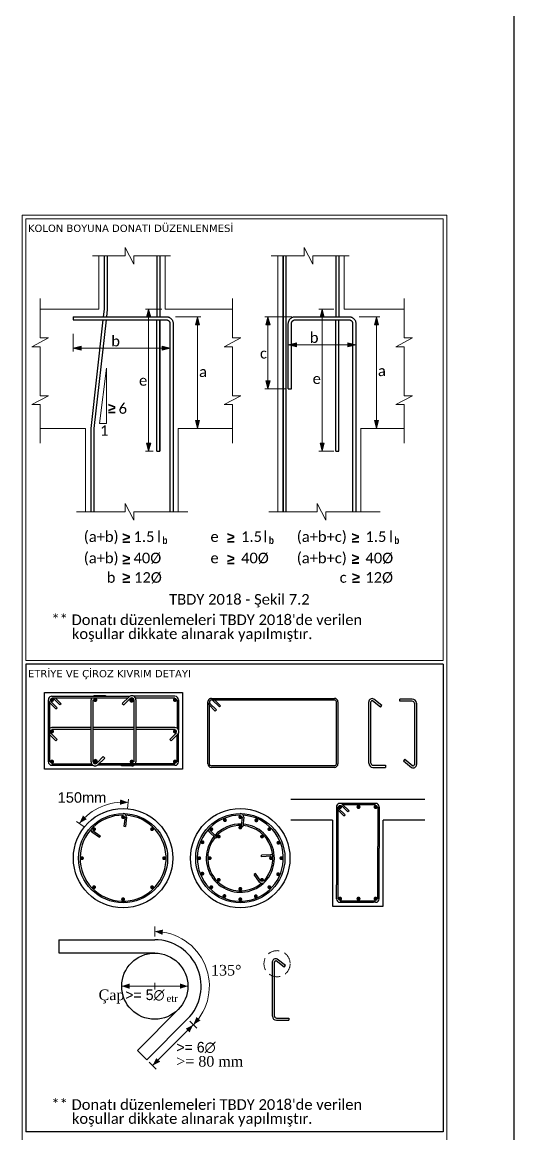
# Model space of a CAD drawing. Header units: millimetres. Extents: x 2232 to 85269, y -3593 to 5869.
# Drawn here: x 39035 to 39566, y 3471 to 4669 of the extents above; entities that cross this region are included whole.
import ezdxf

# ---------------------------------------------------------------- set-up
doc = ezdxf.new("R2010")
doc.units = ezdxf.units.MM
doc.linetypes.add('HIDDEN2', pattern=[18.75, 12.5, -6.25])
doc.layers.add('Kolon', color=7, linetype='Continuous')
doc.layers.add('Standart', color=7, linetype='Continuous')
doc.styles.add('abadi mt condensed lightbold_1_18', font='', dxfattribs={"height": 0.2})
doc.styles.add('arial_1_18', font='arial.ttf', dxfattribs={"height": 0.2})
doc.styles.add('calibri_1_18', font='calibri.ttf', dxfattribs={"height": 0.2})
doc.styles.add('mistral_1_18', font='MISTRAL.TTF', dxfattribs={"height": 0.2})
doc.styles.add('symbol_1_18', font='symbol.ttf', dxfattribs={"height": 0.2})
doc.styles.add('symbolbold_1_18', font='', dxfattribs={"height": 0.2})
doc.styles.add('times new roman_1_18', font='times.ttf', dxfattribs={"height": 0.2})
doc.styles.add('verdana_1_18', font='verdana.ttf', dxfattribs={"height": 0.2})
doc.styles.get('abadi mt condensed lightbold_1_18').set_extended_font_data('Abadi MT Condensed Light', bold=True)
doc.styles.get('symbolbold_1_18').set_extended_font_data('Symbol', bold=True)

# ---------------------------------------------------------------- blocks, each defined once
blk = doc.blocks.new('IDE999Entity7103')
at = {"layer": 'Standart', "linetype": 'Continuous', "lineweight": 5}
for points in [[(32213.9, 2931.7), (32211.7, 2923.1), (32216.2, 2923.1)], [(32401.2, 2931.7), (32398.9, 2923.1), (32403.4, 2923.1)], [(32266.6, 2923.5), (32264.4, 2914.9), (32268.9, 2914.9)], [(32342.6, 2923.5), (32340.4, 2914.9), (32344.9, 2914.9)], [(32459.7, 2923.5), (32457.4, 2914.9), (32461.9, 2914.9)], [(32132.4, 2889.6), (32141, 2891.8), (32141, 2887.4)], [(32237.2, 2889.6), (32228.6, 2891.8), (32228.6, 2887.4)], [(32364.6, 2893.4), (32373.3, 2895.6), (32373.3, 2891.2)], [(32437.4, 2893.4), (32428.8, 2895.6), (32428.8, 2891.2)], [(32342.6, 2845.9), (32340.4, 2854.5), (32344.9, 2854.5)], [(32266.6, 2803.2), (32264.4, 2811.8), (32268.9, 2811.8)], [(32459.7, 2803.2), (32457.4, 2811.8), (32461.9, 2811.8)], [(32213.9, 2778.6), (32211.7, 2787.2), (32216.2, 2787.2)], [(32401.2, 2778.6), (32398.9, 2787.2), (32403.4, 2787.2)], [(32183.2, 2403.2), (32183.5, 2397.6), (32183, 2397.5)], [(32183.2, 2403.2), (32191.7, 2400), (32183.5, 2397.6)], [(32147.2, 2381.9), (32139.2, 2377.6), (32142.8, 2385.4)], [(32147.2, 2381.9), (32142.8, 2385.4), (32143, 2385.8)], [(32228.8, 2257.3), (32220.5, 2260.9), (32228.8, 2262.8)], [(32228.8, 2257.3), (32228.8, 2262.8), (32229.3, 2263)], [(32193.3, 2199.1), (32184.8, 2201.9), (32193.3, 2204.8)], [(32247.6, 2199.1), (32247.6, 2204.8), (32256.2, 2201.9)], [(32258.1, 2152.2), (32254.1, 2156.2), (32258.1, 2158.3)], [(32258.1, 2152.2), (32258.1, 2158.3), (32262.1, 2160.3)], [(32265.5, 2162.3), (32262.1, 2160.3), (32265.5, 2168.7)], [(32265.5, 2162.3), (32265.5, 2168.7), (32269.8, 2165)], [(32222.2, 2118.3), (32218.2, 2116.3), (32222.2, 2124.4)], [(32222.2, 2118.3), (32222.2, 2124.4), (32226.3, 2120.4)]]:
    blk.add_hatch(color=1, dxfattribs=at).paths.add_polyline_path(points)
at = {"layer": 'Standart', "linetype": 'Continuous', "lineweight": -3}
h = blk.add_hatch(color=159, dxfattribs=at)
edge = h.paths.add_edge_path(flags=0)
edge.add_arc((32109.6, 2510.5), 2.23, 0, 360)
h = blk.add_hatch(color=159, dxfattribs=at)
edge = h.paths.add_edge_path(flags=0)
edge.add_arc((32156.3, 2510.5), 2.23, 0, 360)
h = blk.add_hatch(color=159, dxfattribs=at)
edge = h.paths.add_edge_path(flags=0)
edge.add_arc((32195.7, 2510.5), 2.23, 0, 360)
h = blk.add_hatch(color=159, dxfattribs=at)
edge = h.paths.add_edge_path(flags=0)
edge.add_arc((32242.3, 2510.5), 2.23, 0, 360)
h = blk.add_hatch(color=159, dxfattribs=at)
edge = h.paths.add_edge_path(flags=0)
edge.add_arc((32109.6, 2476.5), 2.23, 0, 360)
h = blk.add_hatch(color=159, dxfattribs=at)
edge = h.paths.add_edge_path(flags=0)
edge.add_arc((32242.3, 2476.5), 2.23, 0, 360)
h = blk.add_hatch(color=159, dxfattribs=at)
edge = h.paths.add_edge_path(flags=0)
edge.add_arc((32109.6, 2443.9), 2.23, 0, 360)
h = blk.add_hatch(color=159, dxfattribs=at)
edge = h.paths.add_edge_path(flags=0)
edge.add_arc((32156.3, 2443.9), 2.23, 0, 360)
h = blk.add_hatch(color=159, dxfattribs=at)
edge = h.paths.add_edge_path(flags=0)
edge.add_arc((32195.7, 2443.9), 2.23, 0, 360)
h = blk.add_hatch(color=159, dxfattribs=at)
edge = h.paths.add_edge_path(flags=0)
edge.add_arc((32242.3, 2443.9), 2.23, 0, 360)
h = blk.add_hatch(color=159, dxfattribs=at)
edge = h.paths.add_edge_path(flags=0)
edge.add_arc((32420.4, 2395.1), 2.23, 0, 360)
h = blk.add_hatch(color=159, dxfattribs=at)
edge = h.paths.add_edge_path(flags=0)
edge.add_arc((32440.3, 2395.1), 2.23, 0, 360)
h = blk.add_hatch(color=159, dxfattribs=at)
edge = h.paths.add_edge_path(flags=0)
edge.add_arc((32458.8, 2395.1), 2.23, 0, 360)
h = blk.add_hatch(color=159, dxfattribs=at)
edge = h.paths.add_edge_path(flags=0)
edge.add_arc((32186.3, 2384.2), 2.11, 0, 360)
h = blk.add_hatch(color=159, dxfattribs=at)
edge = h.paths.add_edge_path(flags=0)
edge.add_arc((32312.8, 2384.2), 2.11, 0, 360)
h = blk.add_hatch(color=159, dxfattribs=at)
edge = h.paths.add_edge_path(flags=0)
edge.add_arc((32155, 2371.2), 2.11, 0, 360)
h = blk.add_hatch(color=159, dxfattribs=at)
edge = h.paths.add_edge_path(flags=0)
edge.add_arc((32217.6, 2371.2), 2.11, 0, 360)
h = blk.add_hatch(color=159, dxfattribs=at)
edge = h.paths.add_edge_path(flags=0)
edge.add_arc((32281.5, 2371.2), 2.11, 0, 360)
h = blk.add_hatch(color=159, dxfattribs=at)
edge = h.paths.add_edge_path(flags=0)
edge.add_arc((32296.2, 2380.9), 2.11, 0, 360)
h = blk.add_hatch(color=159, dxfattribs=at)
edge = h.paths.add_edge_path(flags=0)
edge.add_arc((32312.8, 2372.9), 2.11, 0, 360)
h = blk.add_hatch(color=159, dxfattribs=at)
edge = h.paths.add_edge_path(flags=0)
edge.add_arc((32330.1, 2380.7), 2.11, 0, 360)
h = blk.add_hatch(color=159, dxfattribs=at)
edge = h.paths.add_edge_path(flags=0)
edge.add_arc((32344.1, 2371.2), 2.11, 0, 360)
h = blk.add_hatch(color=159, dxfattribs=at)
edge = h.paths.add_edge_path(flags=0)
edge.add_arc((32289.5, 2363.2), 2.11, 0, 360)
h = blk.add_hatch(color=159, dxfattribs=at)
edge = h.paths.add_edge_path(flags=0)
edge.add_arc((32336.2, 2363.2), 2.11, 0, 360)
h = blk.add_hatch(color=159, dxfattribs=at)
edge = h.paths.add_edge_path(flags=0)
edge.add_arc((32272, 2357.1), 2.11, 0, 360)
h = blk.add_hatch(color=159, dxfattribs=at)
edge = h.paths.add_edge_path(flags=0)
edge.add_arc((32353.9, 2356.5), 2.11, 0, 360)
h = blk.add_hatch(color=159, dxfattribs=at)
edge = h.paths.add_edge_path(flags=0)
edge.add_arc((32142, 2339.9), 2.11, 0, 360)
h = blk.add_hatch(color=159, dxfattribs=at)
edge = h.paths.add_edge_path(flags=0)
edge.add_arc((32230.6, 2339.9), 2.11, 0, 360)
h = blk.add_hatch(color=159, dxfattribs=at)
edge = h.paths.add_edge_path(flags=0)
edge.add_arc((32268.5, 2339.9), 2.11, 0, 360)
h = blk.add_hatch(color=159, dxfattribs=at)
edge = h.paths.add_edge_path(flags=0)
edge.add_arc((32279.8, 2339.9), 2.11, 0, 360)
h = blk.add_hatch(color=159, dxfattribs=at)
edge = h.paths.add_edge_path(flags=0)
edge.add_arc((32345.9, 2339.9), 2.11, 0, 360)
h = blk.add_hatch(color=159, dxfattribs=at)
edge = h.paths.add_edge_path(flags=0)
edge.add_arc((32357.1, 2339.9), 2.11, 0, 360)
h = blk.add_hatch(color=159, dxfattribs=at)
edge = h.paths.add_edge_path(flags=0)
edge.add_arc((32271.8, 2323.2), 2.11, 0, 360)
h = blk.add_hatch(color=159, dxfattribs=at)
edge = h.paths.add_edge_path(flags=0)
edge.add_arc((32353.6, 2322.6), 2.11, 0, 360)
h = blk.add_hatch(color=159, dxfattribs=at)
edge = h.paths.add_edge_path(flags=0)
edge.add_arc((32289.5, 2316.5), 2.11, 0, 360)
h = blk.add_hatch(color=159, dxfattribs=at)
edge = h.paths.add_edge_path(flags=0)
edge.add_arc((32336.2, 2316.5), 2.11, 0, 360)
h = blk.add_hatch(color=159, dxfattribs=at)
edge = h.paths.add_edge_path(flags=0)
edge.add_arc((32155, 2308.6), 2.11, 0, 360)
h = blk.add_hatch(color=159, dxfattribs=at)
edge = h.paths.add_edge_path(flags=0)
edge.add_arc((32217.6, 2308.6), 2.11, 0, 360)
h = blk.add_hatch(color=159, dxfattribs=at)
edge = h.paths.add_edge_path(flags=0)
edge.add_arc((32281.5, 2308.6), 2.11, 0, 360)
h = blk.add_hatch(color=159, dxfattribs=at)
edge = h.paths.add_edge_path(flags=0)
edge.add_arc((32295.6, 2299.1), 2.11, 0, 360)
h = blk.add_hatch(color=159, dxfattribs=at)
edge = h.paths.add_edge_path(flags=0)
edge.add_arc((32312.8, 2306.8), 2.11, 0, 360)
h = blk.add_hatch(color=159, dxfattribs=at)
edge = h.paths.add_edge_path(flags=0)
edge.add_arc((32329.5, 2298.8), 2.11, 0, 360)
h = blk.add_hatch(color=159, dxfattribs=at)
edge = h.paths.add_edge_path(flags=0)
edge.add_arc((32344.1, 2308.6), 2.11, 0, 360)
h = blk.add_hatch(color=159, dxfattribs=at)
edge = h.paths.add_edge_path(flags=0)
edge.add_arc((32186.3, 2295.6), 2.11, 0, 360)
h = blk.add_hatch(color=159, dxfattribs=at)
edge = h.paths.add_edge_path(flags=0)
edge.add_arc((32312.8, 2295.6), 2.11, 0, 360)
h = blk.add_hatch(color=159, dxfattribs=at)
edge = h.paths.add_edge_path(flags=0)
edge.add_arc((32420.4, 2296.2), 2.23, 0, 360)
h = blk.add_hatch(color=159, dxfattribs=at)
edge = h.paths.add_edge_path(flags=0)
edge.add_arc((32440.3, 2296.2), 2.23, 0, 360)
h = blk.add_hatch(color=159, dxfattribs=at)
edge = h.paths.add_edge_path(flags=0)
edge.add_arc((32458.8, 2296.2), 2.23, 0, 360)
at = {"layer": 'Kolon', "color": 33, "linetype": 'Continuous', "lineweight": -3}
for centre in [(32186.3, 2339.9), (32312.8, 2339.9)]:
    blk.add_circle(centre, 53.6, dxfattribs=at)
at = {"layer": 'Kolon', "color": 1, "linetype": 'Continuous', "lineweight": 5}
blk.add_arc((32186.3, 2339.9), 60.3, 84.8949, 141.2471, dxfattribs=at)
at = {"layer": 'Standart', "color": 250, "linetype": 'Continuous', "lineweight": 5}
for points in [[(32535.5, 3033), (32077.5, 3033)], [(32077.5, 3033), (32077.5, 25)], [(32535.5, 25), (32535.5, 3033)], [(32081.5, 3029), (32081.5, 2552.9)], [(32531.5, 3029), (32081.5, 3029)], [(32531.5, 3029), (32531.5, 2552.9)], [(32531.5, 2552.9), (32081.5, 2552.9)]]:
    blk.add_lwpolyline(points, dxfattribs=at)
at = {"layer": 'Standart', "color": 1, "linetype": 'Continuous', "lineweight": 5}
for points in [[(32188.5, 2989.3), (32188.5, 2998.3)], [(32188.5, 2998.3), (32197.9, 2980.3)], [(32381.6, 2989.3), (32381.6, 2998.3)], [(32381.6, 2998.3), (32390.9, 2980.3)], [(32153.2, 2989.3), (32188.5, 2989.3)], [(32197.9, 2980.3), (32197.9, 2989.3)], [(32197.9, 2989.3), (32237.3, 2989.3)], [(32346.2, 2989.3), (32381.6, 2989.3)], [(32390.9, 2980.3), (32390.9, 2989.3)], [(32390.9, 2989.3), (32430.3, 2989.3)], [(32097, 2900.7), (32097, 2943.1)], [(32304.2, 2900.7), (32304.2, 2943.1)], [(32489.7, 2900.7), (32489.7, 2943.1)], [(32228.1, 2931.7), (32210.4, 2931.7)], [(32213.9, 2931.7), (32211.7, 2923.1)], [(32213.9, 2778.6), (32213.9, 2931.7)], [(32213.9, 2931.7), (32216.2, 2923.1)], [(32413.8, 2931.7), (32397.6, 2931.7)], [(32401.2, 2931.7), (32398.9, 2923.1)], [(32401.2, 2778.6), (32401.2, 2931.7)], [(32401.2, 2931.7), (32403.4, 2923.1)], [(32211.7, 2923.1), (32216.2, 2923.1)], [(32240.3, 2912.8), (32240.3, 2886)], [(32242.7, 2923.5), (32270.2, 2923.5)], [(32266.6, 2923.5), (32264.4, 2914.9)], [(32264.4, 2914.9), (32268.9, 2914.9)], [(32266.6, 2923.5), (32266.6, 2803.2)], [(32266.6, 2923.5), (32268.9, 2914.9)], [(32368.2, 2923.5), (32339.1, 2923.5)], [(32342.6, 2923.5), (32340.4, 2914.9)], [(32340.4, 2914.9), (32344.9, 2914.9)], [(32342.6, 2845.9), (32342.6, 2923.5)], [(32342.6, 2923.5), (32344.9, 2914.9)], [(32364.6, 2912.8), (32364.6, 2889.8)], [(32398.9, 2923.1), (32403.4, 2923.1)], [(32437.4, 2912.8), (32437.4, 2889.8)], [(32441, 2923.5), (32463.2, 2923.5)], [(32459.7, 2923.5), (32457.4, 2914.9)], [(32457.4, 2914.9), (32461.9, 2914.9)], [(32459.7, 2923.5), (32459.7, 2803.2)], [(32459.7, 2923.5), (32461.9, 2914.9)], [(32088, 2891.3), (32106, 2900.7)], [(32106, 2900.7), (32097, 2900.7)], [(32132.4, 2905.2), (32132.4, 2886)], [(32295.2, 2891.3), (32313.2, 2900.7)], [(32313.2, 2900.7), (32304.2, 2900.7)], [(32480.7, 2891.3), (32498.7, 2900.7)], [(32498.7, 2900.7), (32489.7, 2900.7)], [(32097, 2891.3), (32088, 2891.3)], [(32097, 2838.2), (32097, 2891.3)], [(32132.4, 2889.6), (32141, 2891.8)], [(32132.4, 2889.6), (32237.2, 2889.6)], [(32132.4, 2889.6), (32141, 2887.4)], [(32141, 2891.8), (32141, 2887.4)], [(32237.2, 2889.6), (32228.6, 2891.8)], [(32228.6, 2891.8), (32228.6, 2887.4)], [(32237.2, 2889.6), (32228.6, 2887.4)], [(32304.2, 2891.3), (32295.2, 2891.3)], [(32304.2, 2838.2), (32304.2, 2891.3)], [(32364.6, 2893.4), (32373.3, 2895.6)], [(32364.6, 2893.4), (32437.4, 2893.4)], [(32364.6, 2893.4), (32373.3, 2891.2)], [(32373.3, 2895.6), (32373.3, 2891.2)], [(32437.4, 2893.4), (32428.8, 2895.6)], [(32428.8, 2895.6), (32428.8, 2891.2)], [(32437.4, 2893.4), (32428.8, 2891.2)], [(32489.7, 2891.3), (32480.7, 2891.3)], [(32489.7, 2838.2), (32489.7, 2891.3)], [(32342.6, 2845.9), (32340.4, 2854.5)], [(32340.4, 2854.5), (32344.9, 2854.5)], [(32342.6, 2845.9), (32344.9, 2854.5)], [(32361.1, 2845.9), (32339.1, 2845.9)], [(32088, 2828.8), (32106, 2838.2)], [(32097, 2828.8), (32088, 2828.8)], [(32106, 2838.2), (32097, 2838.2)], [(32097, 2787.2), (32097, 2828.8)], [(32295.2, 2828.8), (32313.2, 2838.2)], [(32304.2, 2828.8), (32295.2, 2828.8)], [(32313.2, 2838.2), (32304.2, 2838.2)], [(32304.2, 2787.2), (32304.2, 2828.8)], [(32480.7, 2828.8), (32498.7, 2838.2)], [(32489.7, 2828.8), (32480.7, 2828.8)], [(32498.7, 2838.2), (32489.7, 2838.2)], [(32489.7, 2787.2), (32489.7, 2828.8)], [(32266.6, 2803.2), (32264.4, 2811.8)], [(32264.4, 2811.8), (32268.9, 2811.8)], [(32266.6, 2803.2), (32268.9, 2811.8)], [(32459.7, 2803.2), (32457.4, 2811.8)], [(32457.4, 2811.8), (32461.9, 2811.8)], [(32459.7, 2803.2), (32461.9, 2811.8)], [(32249.5, 2803.2), (32270.2, 2803.2)], [(32442.5, 2803.2), (32463.2, 2803.2)], [(32213.9, 2778.6), (32211.7, 2787.2)], [(32211.7, 2787.2), (32216.2, 2787.2)], [(32213.9, 2778.6), (32216.2, 2787.2)], [(32401.2, 2778.6), (32398.9, 2787.2)], [(32398.9, 2787.2), (32403.4, 2787.2)], [(32401.2, 2778.6), (32403.4, 2787.2)], [(32218.9, 2778.6), (32210.4, 2778.6)], [(32413.8, 2778.6), (32397.6, 2778.6)], [(32188.5, 2713.4), (32188.5, 2722.4)], [(32188.5, 2722.4), (32197.9, 2704.4)], [(32395.8, 2713.4), (32395.8, 2722.4)], [(32395.8, 2722.4), (32405.2, 2704.4)], [(32136, 2713.4), (32188.5, 2713.4)], [(32197.9, 2704.4), (32197.9, 2713.4)], [(32197.9, 2713.4), (32256.2, 2713.4)], [(32245.9, 2713.4), (32240.3, 2713.4)], [(32343.4, 2713.4), (32395.8, 2713.4)], [(32405.2, 2704.4), (32405.2, 2713.4)], [(32405.2, 2713.4), (32463.6, 2713.4)], [(32443, 2713.4), (32437.4, 2713.4)], [(32192, 2403.4), (32191, 2393.4)], [(32136.2, 2379.6), (32144.4, 2373.7)], [(32220.5, 2255.5), (32220.5, 2266.2)], [(32220.5, 2205.5), (32220.5, 2198.4)], [(32184.8, 2201.9), (32256.2, 2201.9)], [(32262.1, 2160.3), (32218.2, 2116.3)], [(32258.4, 2164.1), (32265.9, 2156.5)], [(32214.4, 2120.1), (32222, 2112.5)]]:
    blk.add_lwpolyline(points, dxfattribs=at)
at = {"layer": 'Standart', "color": 5, "linetype": 'Continuous', "lineweight": 5}
for points in [[(32160.2, 2989.3), (32160.2, 2931.7)], [(32231.6, 2989.3), (32231.6, 2931.7)], [(32353.3, 2989.3), (32353.3, 2713.4)], [(32424.7, 2989.3), (32424.7, 2931.7)], [(32160.2, 2931.7), (32097, 2931.7)], [(32231.6, 2931.7), (32304.2, 2931.7)], [(32424.7, 2931.7), (32489.7, 2931.7)], [(32161, 2808.5), (32168.5, 2868)], [(32168.5, 2868), (32168.5, 2808.5)], [(32168.5, 2808.5), (32161, 2808.5)], [(32145.9, 2803.2), (32097, 2803.2)], [(32145.9, 2803.2), (32145.9, 2713.4)], [(32245.9, 2803.2), (32245.9, 2713.4)], [(32245.9, 2803.2), (32304.2, 2803.2)], [(32443, 2803.2), (32443, 2713.4)], [(32443, 2803.2), (32489.7, 2803.2)]]:
    blk.add_lwpolyline(points, dxfattribs=at)
at = {"layer": 'Standart', "color": 159, "linetype": 'Continuous', "lineweight": -3}
for points in [[(32165.8, 2989.3), (32165.8, 2931.7)], [(32169.2, 2989.3), (32169.2, 2931.5)], [(32222.7, 2989.3), (32222.7, 2923.5)], [(32226, 2989.3), (32226, 2923.5)], [(32226, 2989.3), (32226, 2923.5)], [(32358.9, 2713.4), (32358.9, 2989.3)], [(32358.9, 2989.3), (32358.9, 2713.4)], [(32362.3, 2713.4), (32362.3, 2989.3)], [(32415.7, 2989.3), (32415.7, 2923.5)], [(32419.1, 2989.3), (32419.1, 2923.5)], [(32165.8, 2931.7), (32164.9, 2923.5)], [(32169.2, 2931.5), (32168.3, 2923.5)], [(32132.4, 2923.5), (32233.2, 2923.5)], [(32132.4, 2920.2), (32233.2, 2920.2)], [(32164.6, 2920.2), (32151.6, 2803.2)], [(32167.9, 2920.2), (32154.9, 2803)], [(32222.7, 2778.6), (32222.7, 2920.2)], [(32226, 2778.6), (32226, 2920.2)], [(32226, 2920.2), (32226, 2778.6)], [(32233.2, 2923.5), (32233.7, 2923.5)], [(32233.2, 2920.2), (32233.5, 2920.1)], [(32233.5, 2920.1), (32233.8, 2920.1)], [(32233.7, 2923.5), (32234.3, 2923.4)], [(32233.8, 2920.1), (32234, 2920.1)], [(32234, 2920.1), (32234.3, 2920)], [(32234.3, 2923.4), (32234.8, 2923.3)], [(32234.3, 2920), (32234.6, 2919.9)], [(32234.6, 2919.9), (32234.9, 2919.7)], [(32234.8, 2923.3), (32235.4, 2923.2)], [(32234.9, 2919.7), (32235.1, 2919.6)], [(32235.1, 2919.6), (32235.4, 2919.4)], [(32235.4, 2923.2), (32235.9, 2923)], [(32235.4, 2919.4), (32235.6, 2919.3)], [(32235.6, 2919.3), (32235.8, 2919.1)], [(32235.8, 2919.1), (32236, 2918.8)], [(32235.9, 2923), (32236.4, 2922.8)], [(32236, 2918.8), (32236.2, 2918.6)], [(32236.2, 2918.6), (32236.4, 2918.4)], [(32236.4, 2922.8), (32236.9, 2922.5)], [(32236.4, 2918.4), (32236.5, 2918.1)], [(32236.5, 2918.1), (32236.6, 2917.8)], [(32236.6, 2917.8), (32236.7, 2917.6)], [(32236.7, 2917.6), (32236.8, 2917.3)], [(32236.8, 2917.3), (32236.9, 2917)], [(32236.9, 2922.5), (32237.4, 2922.2)], [(32236.9, 2917), (32236.9, 2916.7)], [(32236.9, 2916.7), (32236.9, 2916.4)], [(32236.9, 2916.4), (32236.9, 2713.4)], [(32237.4, 2922.2), (32237.8, 2921.8)], [(32237.8, 2921.8), (32238.2, 2921.4)], [(32238.2, 2921.4), (32238.6, 2921)], [(32238.6, 2921), (32238.9, 2920.6)], [(32238.9, 2920.6), (32239.3, 2920.1)], [(32239.3, 2920.1), (32239.5, 2919.6)], [(32239.5, 2919.6), (32239.8, 2919.1)], [(32239.8, 2919.1), (32240, 2918.6)], [(32240, 2918.6), (32240.1, 2918.1)], [(32240.1, 2918.1), (32240.2, 2917.5)], [(32240.2, 2917.5), (32240.3, 2916.9)], [(32240.3, 2916.9), (32240.3, 2916.4)], [(32240.3, 2916.4), (32240.3, 2713.4)], [(32364.6, 2916.4), (32364.7, 2916.9)], [(32364.6, 2845.9), (32364.6, 2916.4)], [(32364.7, 2917.5), (32364.8, 2918.1)], [(32364.7, 2916.9), (32364.7, 2917.5)], [(32364.8, 2918.1), (32365, 2918.6)], [(32365, 2918.6), (32365.2, 2919.1)], [(32365.2, 2919.1), (32365.4, 2919.6)], [(32365.4, 2919.6), (32365.7, 2920.1)], [(32365.7, 2920.1), (32366, 2920.6)], [(32366, 2920.6), (32366.4, 2921)], [(32366.4, 2921), (32366.7, 2921.4)], [(32366.7, 2921.4), (32367.1, 2921.8)], [(32367.1, 2921.8), (32367.6, 2922.2)], [(32367.6, 2922.2), (32368.1, 2922.5)], [(32368, 2916.7), (32368.1, 2917)], [(32368, 2916.4), (32368, 2916.7)], [(32368, 2845.9), (32368, 2916.4)], [(32368.1, 2922.5), (32368.5, 2922.8)], [(32368.1, 2917.3), (32368.2, 2917.6)], [(32368.1, 2917), (32368.1, 2917.3)], [(32368.2, 2917.6), (32368.3, 2917.8)], [(32368.3, 2917.8), (32368.4, 2918.1)], [(32368.4, 2918.1), (32368.6, 2918.4)], [(32368.5, 2922.8), (32369.1, 2923)], [(32368.6, 2918.4), (32368.7, 2918.6)], [(32368.7, 2918.6), (32368.9, 2918.8)], [(32368.9, 2918.8), (32369.1, 2919.1)], [(32369.1, 2923), (32369.6, 2923.2)], [(32369.1, 2919.1), (32369.3, 2919.3)], [(32369.3, 2919.3), (32369.6, 2919.4)], [(32369.6, 2923.2), (32370.1, 2923.3)], [(32369.6, 2919.4), (32369.8, 2919.6)], [(32369.8, 2919.6), (32370.1, 2919.7)], [(32370.1, 2923.3), (32370.7, 2923.4)], [(32370.1, 2919.7), (32370.3, 2919.9)], [(32370.3, 2919.9), (32370.6, 2920)], [(32370.6, 2920), (32370.9, 2920.1)], [(32370.7, 2923.4), (32371.2, 2923.5)], [(32370.9, 2920.1), (32371.2, 2920.1)], [(32371.2, 2923.5), (32371.8, 2923.5)], [(32371.2, 2920.1), (32371.5, 2920.1)], [(32371.5, 2920.1), (32371.8, 2920.2)], [(32371.8, 2923.5), (32430.3, 2923.5)], [(32371.8, 2920.2), (32430.3, 2920.2)], [(32415.7, 2778.6), (32415.7, 2920.2)], [(32419.1, 2778.6), (32419.1, 2920.2)], [(32430.3, 2923.5), (32430.8, 2923.5)], [(32430.3, 2920.2), (32430.6, 2920.1)], [(32430.6, 2920.1), (32430.9, 2920.1)], [(32430.8, 2923.5), (32431.4, 2923.4)], [(32430.9, 2920.1), (32431.1, 2920.1)], [(32431.1, 2920.1), (32431.4, 2920)], [(32431.4, 2923.4), (32431.9, 2923.3)], [(32431.4, 2920), (32431.7, 2919.9)], [(32431.7, 2919.9), (32432, 2919.7)], [(32431.9, 2923.3), (32432.5, 2923.2)], [(32432, 2919.7), (32432.2, 2919.6)], [(32432.2, 2919.6), (32432.5, 2919.4)], [(32432.5, 2923.2), (32433, 2923)], [(32432.5, 2919.4), (32432.7, 2919.3)], [(32432.7, 2919.3), (32432.9, 2919.1)], [(32432.9, 2919.1), (32433.1, 2918.8)], [(32433, 2923), (32433.5, 2922.8)], [(32433.1, 2918.8), (32433.3, 2918.6)], [(32433.3, 2918.6), (32433.5, 2918.4)], [(32433.5, 2922.8), (32434, 2922.5)], [(32433.5, 2918.4), (32433.6, 2918.1)], [(32433.6, 2918.1), (32433.7, 2917.8)], [(32433.7, 2917.8), (32433.8, 2917.6)], [(32433.8, 2917.6), (32433.9, 2917.3)], [(32433.9, 2917.3), (32434, 2917)], [(32434, 2922.5), (32434.5, 2922.2)], [(32434, 2917), (32434, 2916.7)], [(32434, 2916.7), (32434, 2916.4)], [(32434, 2916.4), (32434, 2713.4)], [(32434.5, 2922.2), (32434.9, 2921.8)], [(32434.9, 2921.8), (32435.3, 2921.4)], [(32435.3, 2921.4), (32435.7, 2921)], [(32435.7, 2921), (32436, 2920.6)], [(32436, 2920.6), (32436.4, 2920.1)], [(32436.4, 2920.1), (32436.6, 2919.6)], [(32436.6, 2919.6), (32436.9, 2919.1)], [(32436.9, 2919.1), (32437.1, 2918.6)], [(32437.1, 2918.6), (32437.2, 2918.1)], [(32437.2, 2918.1), (32437.3, 2917.5)], [(32437.3, 2917.5), (32437.4, 2916.9)], [(32437.4, 2916.9), (32437.4, 2916.4)], [(32437.4, 2916.4), (32437.4, 2713.4)], [(32151.6, 2803.2), (32151.6, 2713.4)], [(32154.9, 2803), (32154.9, 2713.4)], [(32105.8, 2443.9), (32105.8, 2510.5)], [(32113.9, 2500.8), (32106.9, 2507.8)], [(32107.4, 2443.9), (32107.4, 2507.3)], [(32115.1, 2501.9), (32108.1, 2509)], [(32109.6, 2514.4), (32193.4, 2514.4)], [(32109.6, 2512.8), (32191.6, 2512.8)], [(32118.2, 2505.1), (32111.2, 2512.1)], [(32119.4, 2506.3), (32112.9, 2512.8)], [(32119.4, 2506.3), (32118.2, 2505.1)], [(32151.8, 2443.9), (32151.8, 2510.5)], [(32154.1, 2443.9), (32154.1, 2510.5)], [(32156.3, 2515.1), (32167.5, 2515.1)], [(32167.5, 2515.1), (32167.5, 2514.4)], [(32185.5, 2506.7), (32192.4, 2513.5)], [(32185.5, 2506.7), (32187.1, 2505.1)], [(32187.1, 2505.1), (32194.1, 2512.1)], [(32197.9, 2510.5), (32197.9, 2443.9)], [(32242.3, 2514.4), (32198, 2514.4)], [(32199.6, 2512.8), (32242.3, 2512.8)], [(32200.2, 2510.5), (32200.2, 2443.9)], [(32244.6, 2510.5), (32244.6, 2480.1)], [(32246.2, 2510.5), (32246.2, 2478.1)], [(32277.7, 2441.7), (32277.7, 2508.3)], [(32285.8, 2498.5), (32278.8, 2505.6)], [(32279.4, 2441.7), (32279.4, 2505)], [(32287, 2499.7), (32280, 2506.7)], [(32281.6, 2512.2), (32414.3, 2512.2)], [(32281.6, 2510.5), (32414.3, 2510.5)], [(32282.5, 2510.5), (32290.2, 2502.9)], [(32291.3, 2504), (32284.8, 2510.5)], [(32416.5, 2441.7), (32416.5, 2508.3)], [(32418.2, 2441.7), (32418.2, 2508.3)], [(32113.9, 2500.8), (32115.1, 2501.9)], [(32285.8, 2498.5), (32287, 2499.7)], [(32291.3, 2504), (32290.2, 2502.9)], [(32151.8, 2480.7), (32109.6, 2480.7)], [(32198.1, 2480.7), (32154.1, 2480.7)], [(32242.3, 2480.7), (32200.4, 2480.7)], [(32113.7, 2466.5), (32107.4, 2472.8)], [(32115.1, 2467.9), (32108.1, 2474.9)], [(32151.8, 2478.7), (32109.6, 2478.7)], [(32198.1, 2478.7), (32154.1, 2478.7)], [(32242.4, 2478.7), (32200.4, 2478.7)], [(32236.9, 2467.9), (32243.9, 2474.9)], [(32238.3, 2466.5), (32245.4, 2473.6)], [(32244.6, 2443.9), (32244.6, 2472.8)], [(32246.2, 2443.9), (32246.2, 2474.9)], [(32113.7, 2466.5), (32115.1, 2467.9)], [(32238.3, 2466.5), (32236.9, 2467.9)], [(32164.9, 2449.4), (32157.9, 2442.4)], [(32166.5, 2447.7), (32158.7, 2440.1)], [(32166.5, 2447.7), (32164.9, 2449.4)], [(32109.6, 2441.7), (32152.4, 2441.7)], [(32109.6, 2440.1), (32153.9, 2440.1)], [(32242.3, 2440.1), (32158.7, 2440.1)], [(32242.3, 2441.7), (32160.4, 2441.7)], [(32184.5, 2439.4), (32184.5, 2440.1)], [(32195.7, 2439.4), (32184.5, 2439.4)], [(32414.3, 2439.5), (32281.6, 2439.5)], [(32414.3, 2437.8), (32281.6, 2437.8)], [(32458.8, 2399), (32420.4, 2399)], [(32428.9, 2389.7), (32421.9, 2396.7)], [(32430.1, 2390.9), (32423.1, 2397.9)], [(32458.8, 2397.4), (32423.6, 2397.4)], [(32416.5, 2395.1), (32416.5, 2311.3)], [(32418.1, 2395.1), (32418.1, 2313.2)], [(32424.6, 2385.4), (32418.1, 2391.9)], [(32425.8, 2386.6), (32418.8, 2393.6)], [(32424.6, 2385.4), (32425.8, 2386.6)], [(32430.1, 2390.9), (32428.9, 2389.7)], [(32461.1, 2395.1), (32461.1, 2352.4)], [(32462.7, 2395.1), (32462.7, 2350.8)], [(32188.4, 2384.4), (32187.3, 2374.3)], [(32187.3, 2374.3), (32189, 2374.1)], [(32190, 2384.2), (32189, 2374.1)], [(32314.9, 2384.4), (32313.8, 2374.3)], [(32313.8, 2374.3), (32315.5, 2374.1)], [(32316.6, 2384.2), (32315.5, 2374.1)], [(32152.6, 2368.3), (32160.9, 2362.4)], [(32153.6, 2369.6), (32161.8, 2363.8)], [(32161.8, 2363.8), (32160.9, 2362.4)], [(32279.1, 2368.3), (32286.3, 2361.5)], [(32280.1, 2369.6), (32287.4, 2362.7)], [(32287.4, 2362.7), (32286.3, 2361.5)], [(32461.1, 2296.2), (32461.1, 2352.4)], [(32462.7, 2296.2), (32462.7, 2350.8)], [(32345.4, 2343.6), (32335.5, 2343.1)], [(32335.6, 2341.4), (32335.5, 2343.1)], [(32345.7, 2342), (32335.6, 2341.4)], [(32329.1, 2323.4), (32327.7, 2322.4)], [(32333.4, 2314.1), (32327.7, 2322.4)], [(32334.8, 2315), (32329.1, 2323.4)], [(32418.1, 2313.2), (32418.1, 2296.2)], [(32416.5, 2296.2), (32416.5, 2311.3)], [(32420.4, 2294), (32458.4, 2294)], [(32420.4, 2292.3), (32456.4, 2292.3)], [(32458.8, 2292.3), (32456, 2292.3)], [(32458.8, 2294), (32458.1, 2294)], [(32116.9, 2251.9), (32220.5, 2251.9)], [(32116.9, 2237.7), (32220.5, 2237.7)], [(32360, 2222.4), (32351.3, 2229.3)], [(32361.4, 2224.1), (32352.7, 2231)], [(32347.4, 2169.7), (32347.4, 2227.9)], [(32349.6, 2169.7), (32349.6, 2227.9)], [(32360, 2222.4), (32361.4, 2224.1)], [(32201.8, 2132.7), (32245.7, 2176.7)], [(32211.9, 2122.6), (32255.8, 2166.6)], [(32351.9, 2167.5), (32365.2, 2167.5)], [(32351.9, 2165.2), (32365.2, 2165.2)], [(32365.2, 2167.5), (32365.2, 2165.2)], [(32201.8, 2132.7), (32211.9, 2122.6)]]:
    blk.add_lwpolyline(points, dxfattribs=at)
at = {"layer": 'Standart', "color": 8, "linetype": 'Continuous', "lineweight": -3}
for points in [[(32132.4, 2923.5), (32132.4, 2920.2)], [(32364.6, 2845.9), (32368, 2845.9)], [(32222.7, 2778.6), (32226, 2778.6)], [(32415.7, 2778.6), (32419.1, 2778.6)], [(32451.4, 2442.3), (32451.4, 2508.3)], [(32453.7, 2442.3), (32453.7, 2508.3)], [(32464.1, 2502.7), (32455.4, 2509.6)], [(32465.5, 2504.5), (32456.8, 2511.4)], [(32464.1, 2502.7), (32465.5, 2504.5)], [(32485, 2509.1), (32485, 2511.4)], [(32498.3, 2511.4), (32485, 2511.4)], [(32498.3, 2509.1), (32485, 2509.1)], [(32500.6, 2506.9), (32500.6, 2440.9)], [(32502.8, 2506.9), (32502.8, 2440.9)], [(32490.2, 2446.5), (32488.8, 2444.7)], [(32488.8, 2444.7), (32497.5, 2437.8)], [(32490.2, 2446.5), (32498.9, 2439.6)], [(32455.9, 2440.1), (32469.3, 2440.1)], [(32455.9, 2437.8), (32469.3, 2437.8)], [(32469.3, 2440.1), (32469.3, 2437.8)], [(32116.9, 2251.9), (32116.9, 2237.7)]]:
    blk.add_lwpolyline(points, dxfattribs=at)
at = {"layer": 'Standart', "color": 254, "linetype": 'Continuous', "lineweight": -3}
for points in [[(32081.5, 2548.9), (32081.5, 2044.8)], [(32531.5, 2548.9), (32081.5, 2548.9)], [(32531.5, 2548.9), (32531.5, 2044.8)], [(32531.5, 2044.8), (32081.5, 2044.8)]]:
    blk.add_lwpolyline(points, dxfattribs=at)
at = {"layer": 'Standart', "color": 33, "linetype": 'Continuous', "lineweight": -3}
for points in [[(32101.6, 2435.9), (32101.6, 2518.6)], [(32101.6, 2518.6), (32250.4, 2518.6)], [(32250.4, 2518.6), (32250.4, 2435.9)], [(32250.4, 2435.9), (32101.6, 2435.9)], [(32412.3, 2403.2), (32367.3, 2403.2)], [(32511.8, 2403.2), (32412.3, 2403.2)], [(32412.3, 2380.7), (32367.3, 2380.7)], [(32412.3, 2380.7), (32412.3, 2288.2)], [(32466.8, 2288.2), (32466.8, 2380.7)], [(32511.8, 2380.7), (32466.8, 2380.7)], [(32412.3, 2288.2), (32466.8, 2288.2)]]:
    blk.add_lwpolyline(points, dxfattribs=at)
at = {"layer": 'Standart', "color": 159, "linetype": 'Continuous', "lineweight": -3}
for centre, radius in [((32186.3, 2339.9), 48.1), ((32312.8, 2339.9), 48.1), ((32220.5, 2201.9), 35.7)]:
    blk.add_circle(centre, radius, dxfattribs=at)
at = {"layer": 'Standart', "color": 1, "linetype": 'HIDDEN2', "lineweight": 5}
blk.add_circle((32352.4, 2226.1), 14.1, dxfattribs=at)
at = {"layer": 'Standart', "color": 159, "linetype": 'Continuous', "lineweight": -3}
for centre, radius, start, end in [((32109.6, 2510.5), 3.88, 90, 225), ((32156.3, 2510.5), 4.54, 150.5996, 180), ((32156.3, 2510.5), 4.54, 90, 121.2904), ((32195.8, 2510.6), 4.45, 358.7681, 140.2846), ((32195.7, 2510.5), 2.23, 135, 0), ((32195.7, 2510.5), 2.23, 0, 135), ((32242.3, 2510.5), 3.88, 0, 90), ((32281.6, 2508.3), 3.88, 90, 225), ((32281.6, 2508.3), 2.23, 90, 225), ((32414.3, 2508.3), 3.88, 0, 90), ((32414.3, 2508.3), 2.23, 0, 90), ((32109.6, 2476.5), 4.21, 90, 121.9657), ((32242.3, 2476.5), 4.21, 58.0343, 90), ((32109.6, 2476.5), 4.21, 157.1565, 202.8435), ((32242.3, 2476.5), 4.21, 316.0409, 58.0266), ((32156.3, 2443.9), 2.23, 315, 180), ((32109.6, 2443.9), 3.88, 180, 270), ((32156.3, 2443.9), 4.54, 180, 209.4004), ((32156.3, 2443.9), 4.54, 209.4004, 301.2904), ((32156.3, 2443.9), 2.23, 180, 315), ((32195.7, 2443.9), 4.54, 270, 301.2904), ((32195.7, 2443.9), 4.54, 330.5996, 0), ((32242.3, 2443.9), 3.88, 270, 360), ((32281.6, 2441.7), 3.88, 180, 270), ((32281.6, 2441.7), 2.23, 180, 270), ((32414.3, 2441.7), 3.88, 270, 360), ((32414.3, 2441.7), 2.23, 270, 0), ((32420.4, 2395.1), 3.88, 45, 180), ((32458.8, 2395.1), 3.88, 360, 90), ((32186.3, 2339.9), 46.4, 90, 86.0958), ((32186.2, 2384.1), 3.83, 1.0431, 88.6829), ((32312.8, 2339.9), 46.4, 90, 86.0958), ((32312.7, 2384.1), 3.83, 1.0431, 88.6829), ((32312.8, 2339.9), 36.8, 140.538, 85.4315), ((32312.8, 2339.9), 36.8, 88.0592, 137.9228), ((32312.8, 2339.9), 35.2, 88.2587, 137.9832), ((32312.8, 2339.9), 35.2, 315, 85.5045), ((32155, 2371), 3.61, 187.7993, 228.7607), ((32312.8, 2339.9), 35.2, 140.7276, 309.8093), ((32281.5, 2371), 3.61, 187.7993, 228.7607), ((32345.7, 2340), 3.61, 54.1941, 95.1556), ((32336.2, 2316.6), 3.83, 221.3966, 309.0364), ((32420.4, 2296.2), 3.88, 180, 270), ((32458.8, 2296.2), 3.88, 270, 360), ((32220.5, 2201.9), 50, 315, 90), ((32350.9, 2227.9), 3.57, 60.4053, 180), ((32350.9, 2227.9), 1.32, 60.4053, 180), ((32351.9, 2169.7), 4.5, 180, 270), ((32351.9, 2169.7), 2.25, 180, 270)]:
    blk.add_arc(centre, radius, start, end, dxfattribs=at)
at = {"layer": 'Standart', "color": 8, "linetype": 'Continuous', "lineweight": -3}
for centre, radius, start, end in [((32455, 2508.3), 3.57, 60.4053, 180), ((32455, 2508.3), 1.32, 60.4053, 180), ((32498.3, 2506.9), 4.5, 0, 90), ((32498.3, 2506.9), 2.25, 0, 90), ((32455.9, 2442.3), 4.5, 180, 270), ((32455.9, 2442.3), 2.25, 180, 270), ((32499.3, 2440.9), 3.57, 240.4053, 0), ((32499.3, 2440.9), 1.32, 240.4053, 0)]:
    blk.add_arc(centre, radius, start, end, dxfattribs=at)
at = {"layer": 'Standart', "color": 1, "linetype": 'Continuous', "lineweight": 5}
blk.add_arc((32220.5, 2201.9), 58.9, 315, 90, dxfattribs=at)
at = {"layer": 'Standart', "color": 1, "linetype": 'Continuous', "lineweight": 5, "style": 'verdana_1_18'}
blk.add_text('KOLON BOYUNA DONATI DÜZENLENMESİ', height=7.857, dxfattribs=at).set_placement((32083.7, 3015))
at = {"layer": 'Standart', "color": 254, "linetype": 'Continuous', "lineweight": 5}
for s, height, style, p in [('b', 11.4, 'calibri_1_18', (32173.6, 2891.6)), ('b', 11.4, 'calibri_1_18', (32387.8, 2895.4)), ('c', 11.4, 'calibri_1_18', (32334, 2878.5)), ('a', 11.4, 'calibri_1_18', (32268.3, 2858.6)), ('a', 11.4, 'calibri_1_18', (32461.3, 2859.6)), ('e', 11.4, 'calibri_1_18', (32203.5, 2849.2)), ('e', 11.4, 'calibri_1_18', (32390.8, 2851.1)), ('³', 11.4, 'symbolbold_1_18', (32170, 2819.3)), (' 6', 11.43, 'calibri_1_18', (32177.5, 2819)), ('1', 11.4, 'calibri_1_18', (32161.5, 2795.2)), ('(a+b)    1.5', 11.429, 'calibri_1_18', (32143.9, 2680.8)), ('³', 11.4, 'symbolbold_1_18', (32185.6, 2679.7)), ('e      1.5 ', 11.429, 'calibri_1_18', (32280.6, 2680.8)), ('³', 11.4, 'symbolbold_1_18', (32298.4, 2679.9)), ('(a+b+c)     1.5 ', 11.429, 'calibri_1_18', (32373.7, 2680.8)), ('³', 11.4, 'symbolbold_1_18', (32432.8, 2679.9)), ('(a+b)    40Ø', 11.429, 'calibri_1_18', (32143.9, 2657.8)), ('³', 11.4, 'symbolbold_1_18', (32185.6, 2656.7)), ('e      40Ø', 11.43, 'calibri_1_18', (32280.6, 2657.8)), ('³', 11.4, 'symbolbold_1_18', (32298.4, 2656.6)), ('(a+b+c)     40Ø', 11.429, 'calibri_1_18', (32373.7, 2657.8)), ('³', 11.4, 'symbolbold_1_18', (32432.8, 2657.2)), ('b     12Ø', 11.43, 'calibri_1_18', (32168.7, 2636.8)), ('c     12Ø', 11.43, 'calibri_1_18', (32420, 2636.8)), ('³', 11.4, 'symbolbold_1_18', (32185.6, 2636.7)), ('³', 11.4, 'symbolbold_1_18', (32433.4, 2636.7)), (' TBDY 2018 - Şekil 7.2', 11.429, 'calibri_1_18', (32232, 2613.2)), ("** Donatı düzenlemeleri TBDY 2018'de verilen ", 11.429, 'calibri_1_18', (32109, 2591.2)), ('koşullar dikkate alınarak yapılmıştır.', 11.429, 'calibri_1_18', (32131.1, 2576.1)), ('135°', 11.43, 'times new roman_1_18', (32281.2, 2213.4)), ('Çap', 11.43, 'times new roman_1_18', (32159.9, 2186.9)), ('>= 5Æ', 11.43, 'symbol_1_18', (32188.6, 2186.9)), ('etr', 7.62, 'times new roman_1_18', (32233.2, 2185)), ('>= 6Æ', 11.43, 'symbol_1_18', (32243.7, 2130.4)), ('>= 80 mm', 11.43, 'times new roman_1_18', (32243.7, 2115.2)), ("** Donatı düzenlemeleri TBDY 2018'de verilen ", 11.429, 'calibri_1_18', (32109, 2068.6)), ('koşullar dikkate alınarak yapılmıştır.', 11.429, 'calibri_1_18', (32131.1, 2053.5))]:
    blk.add_text(s, height=height, dxfattribs=dict(at, style=style)).set_placement(p)
at = {"layer": 'Standart', "color": 254, "linetype": 'Continuous', "lineweight": -3}
for s, height, style, p in [('l', 12.4, 'mistral_1_18', (32223.3, 2680.4)), ('b', 7.88, 'abadi mt condensed lightbold_1_18', (32228.7, 2678.6)), ('l', 12.4, 'mistral_1_18', (32338.1, 2680.4)), ('b', 7.88, 'abadi mt condensed lightbold_1_18', (32343.5, 2678.6)), ('l', 12.4, 'mistral_1_18', (32473.5, 2680.4)), ('b', 7.88, 'abadi mt condensed lightbold_1_18', (32478.9, 2678.6)), ('150mm', 11.25, 'arial_1_18', (32115.8, 2399.7))]:
    blk.add_text(s, height=height, dxfattribs=dict(at, style=style)).set_placement(p)
at = {"layer": 'Standart', "color": 1, "linetype": 'Continuous', "lineweight": -3, "style": 'verdana_1_18'}
blk.add_text('ETRİYE VE ÇİROZ KIVRIM DETAYI', height=7.857, dxfattribs=at).set_placement((32083.7, 2534.9))

msp = doc.modelspace()

# ---------------------------------------------------------------- linework, layer by layer
msp.add_line((39565.8, 5868.7), (39565.8, 1368.7))

# ---------------------------------------------------------------- block references
at = {"layer": 'Standart'}
msp.add_blockref('IDE999Entity7103', (6958, 1428.4), dxfattribs=at)

doc.saveas('drawing.dxf')
